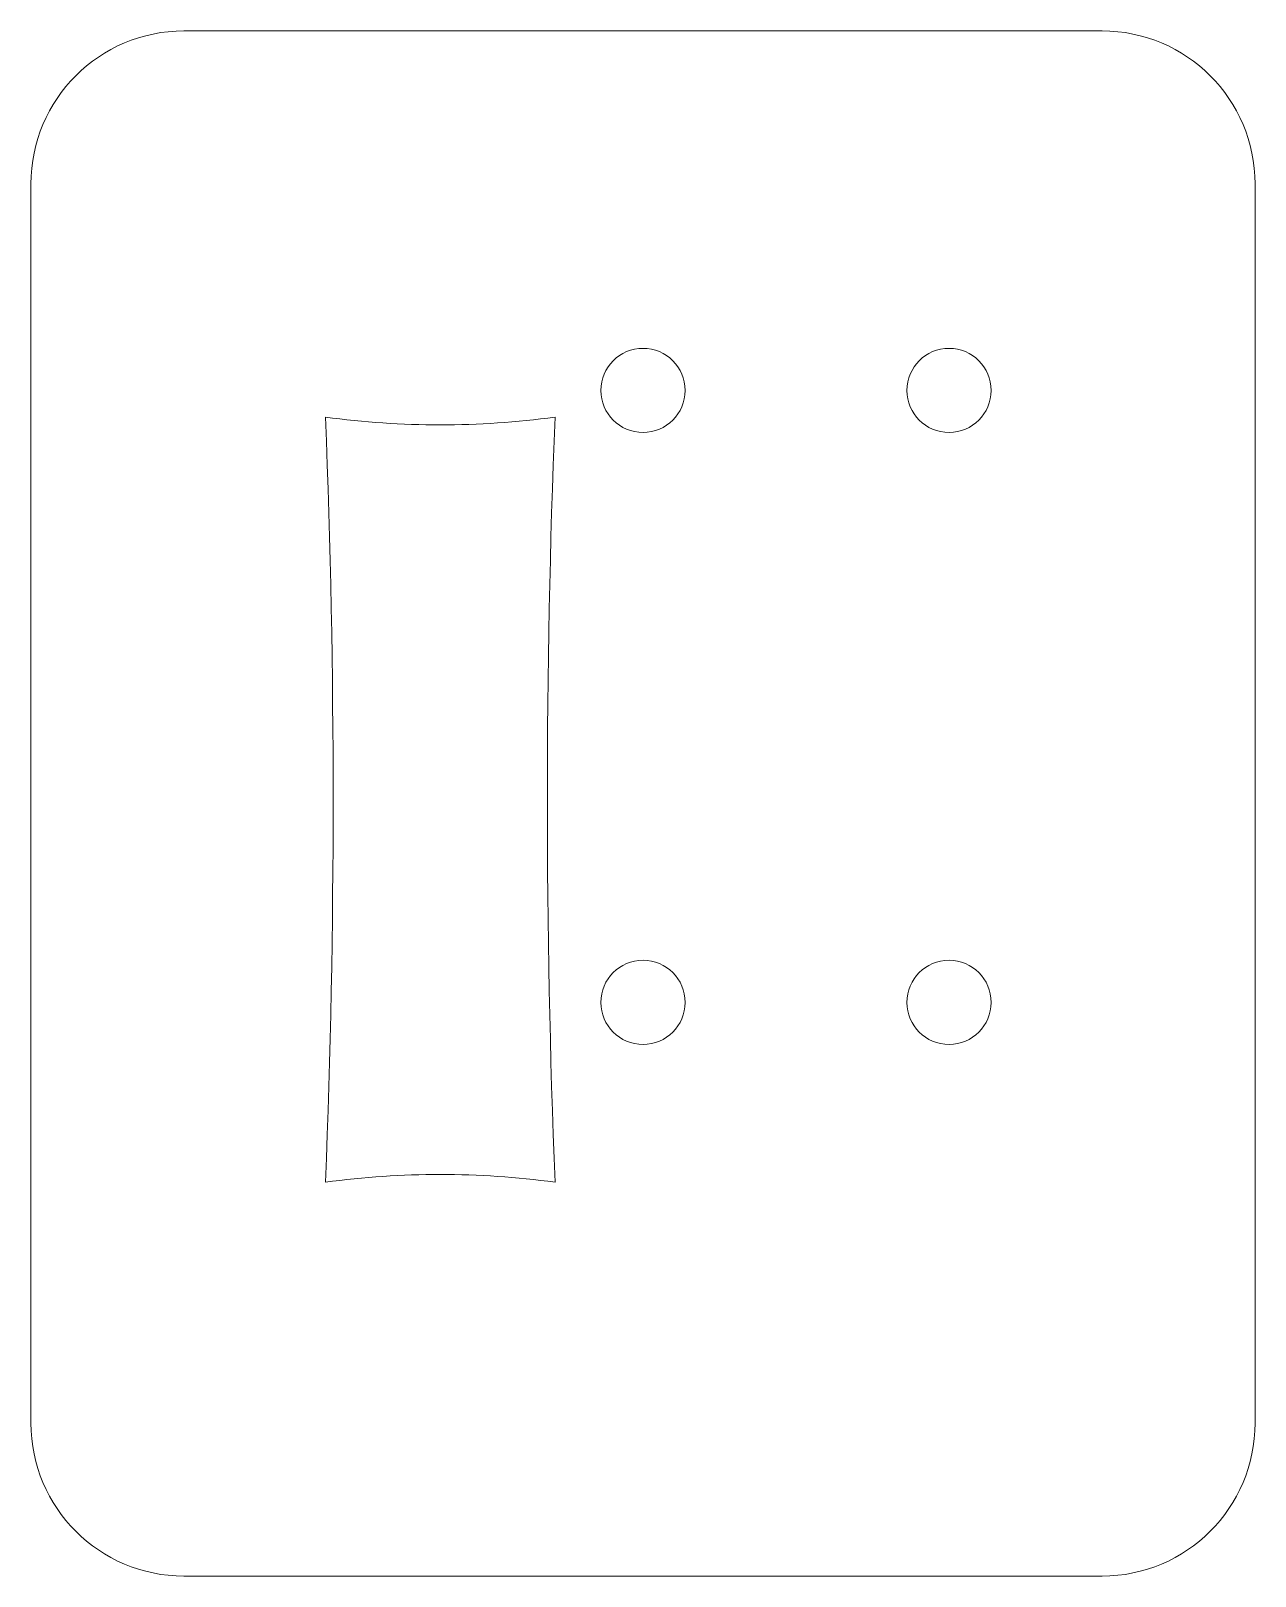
# Model space of a CAD drawing. Header units: millimetres. Extents: x 0 to 32, y 0 to 40.4.
import ezdxf

# ---------------------------------------------------------------- set-up
doc = ezdxf.new("R2010")
doc.units = ezdxf.units.MM

msp = doc.modelspace()

# ---------------------------------------------------------------- linework, layer by layer
at = {"color": 7, "linetype": 'Continuous', "lineweight": 15}
for p, q in [((28, 40.4), (4, 40.4)), ((0, 36.4), (0, 4)), ((32, 4), (32, 36.4)), ((4, 0), (28, 0))]:
    msp.add_line(p, q, dxfattribs=at)
for centre in [(16, 31), (24, 31), (16, 15), (24, 15)]:
    msp.add_circle(centre, 1.1, dxfattribs=at)
for centre, start, end in [((4, 36.4), 90, 180), ((28, 36.4), 0, 90), ((4, 4), 180, 270), ((28, 4), 270, 0)]:
    msp.add_arc(centre, 4, start, end, dxfattribs=at)
for points in [[(13.7, 30.3), (11.7, 30.033), (9.7, 30.033), (7.7, 30.3)], [(7.7, 30.3), (7.967, 23.633), (7.967, 16.967), (7.7, 10.3)], [(13.7, 10.3), (13.433, 16.967), (13.433, 23.633), (13.7, 30.3)], [(7.7, 10.3), (9.7, 10.567), (11.7, 10.567), (13.7, 10.3)]]:
    msp.add_open_spline(points, degree=3, dxfattribs=at)

doc.saveas('drawing.dxf')
